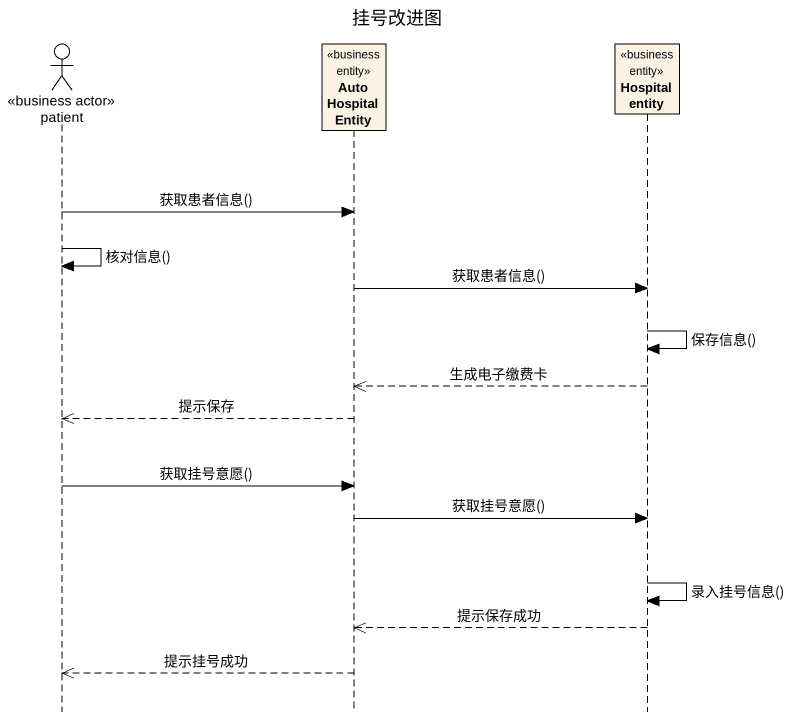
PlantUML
@startuml
title 挂号改进图
hide footbox
actor patient <<business actor>>
participant "Auto Hospital Entity" as Auto_Hospital_Entity <<business entity>>
participant "Hospital entity" as Hospital_entity <<business entity>>

patient -> Auto_Hospital_Entity : 获取患者信息()
patient -> patient : 核对信息()
Auto_Hospital_Entity -> Hospital_entity : 获取患者信息()
Hospital_entity -> Hospital_entity : 保存信息()
Hospital_entity -->> Auto_Hospital_Entity : 生成电子缴费卡
Auto_Hospital_Entity -->> patient : 提示保存
patient -> Auto_Hospital_Entity : 获取挂号意愿()
Auto_Hospital_Entity -> Hospital_entity : 获取挂号意愿()
Hospital_entity -> Hospital_entity : 录入挂号信息()
Hospital_entity -->> Auto_Hospital_Entity : 提示保存成功
Auto_Hospital_Entity -->> patient : 提示挂号成功
@enduml
